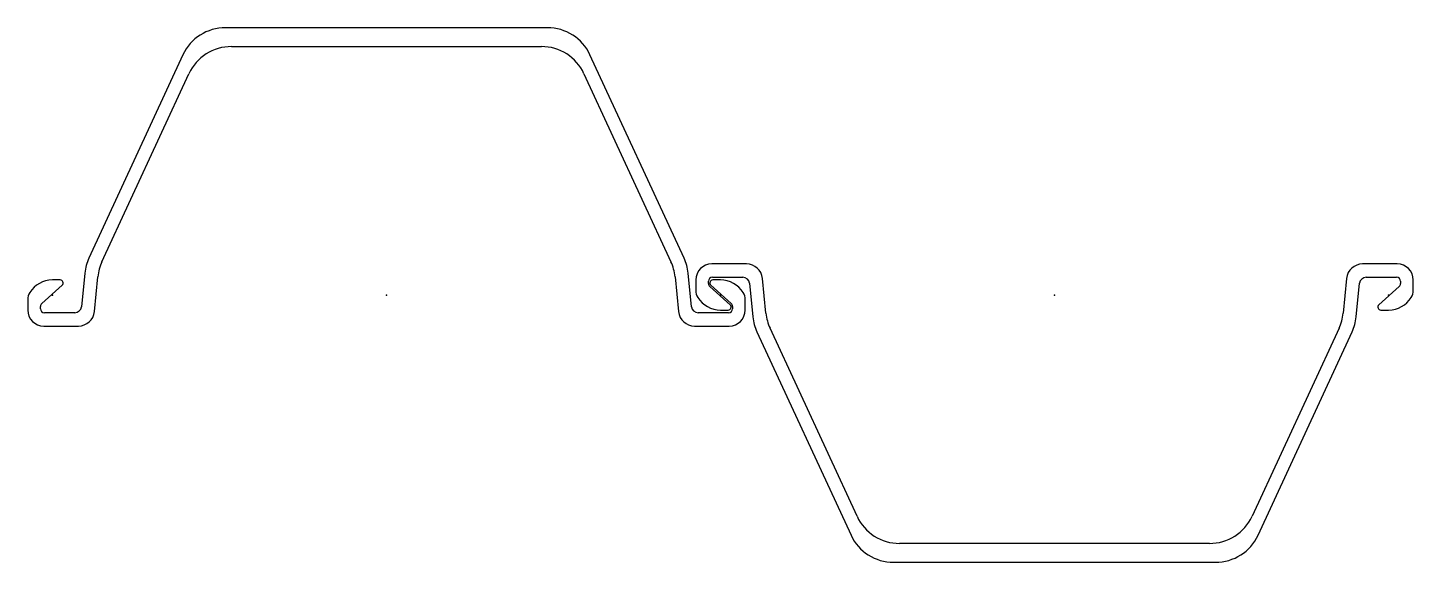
# Model space of a CAD drawing. Extents: x -18 to 1018, y -200 to 200.
import ezdxf

# ---------------------------------------------------------------- set-up
doc = ezdxf.new("R2010")
doc.units = 0
doc.header["$MEASUREMENT"] = 0
doc.layers.get('0').update_dxf_attribs({"color": 5, "linetype": 'CONTINUOUS'})

msp = doc.modelspace()

# ---------------------------------------------------------------- linework, layer by layer
at = {"linetype": 'Continuous'}
for p, q in [((370.53348, 200), (129.46652, 200)), ((97.70439, 179.70261), (27.29735, 27.60184)), ((133.95642, 185.89999), (366.04358, 185.89999)), ((472.70264, 27.60184), (402.29559, 179.70261)), ((37.07793, 24.93303), (102.19434, 165.60275)), ((397.80566, 165.60275), (462.92206, 24.93303)), ((519.45941, 23.25), (493.5, 23.25)), ((1006.5, 23.25), (980.54059, 23.25)), ((5.8213, 11.25), (-0.00269, 11.25)), ((24.23319, 16.38186), (21.72025, -8.74752)), ((31.39992, -12.44322), (34.01346, 13.71049)), ((465.98654, 13.71049), (468.60007, -12.44322)), ((478.27975, -8.74752), (475.76682, 16.38186)), ((481.5, 11.25), (481.5, 3.48)), ((494, 13.25), (516.74506, 13.25)), ((500.00269, 11.25), (494.17871, 11.25)), ((534.01349, -13.71049), (531.3999, 12.44322)), ((968.6001, 12.44322), (965.98651, -13.71049)), ((983.25494, 13.25), (1006, 13.25)), ((1018.5, 3.48), (1018.5, 11.25)), ((-8.00749, -6.31626), (7.28008, 7.45001)), ((491, 8.5456), (491, 10.25)), ((507.28009, -7.45001), (491.99249, 6.31626)), ((492.71991, 7.45001), (508.00751, -6.31626)), ((521.72028, 8.74752), (524.23322, -16.38186)), ((975.76678, -16.38186), (978.27972, 8.74752)), ((1008.00751, 6.31626), (992.71991, -7.45001)), ((1009, 10.25), (1009, 8.5456)), ((-18.5, -3.48), (-18.5, -11.25)), ((-9, -10.25), (-9, -8.5456)), ((509, -8.5456), (509, -10.25)), ((518.5, -11.25), (518.5, -3.48)), ((16.74506, -13.25), (-6, -13.25)), ((506, -13.25), (483.25494, -13.25)), ((499.99731, -11.25), (505.82129, -11.25)), ((994.17871, -11.25), (1000.00269, -11.25)), ((-6.5, -23.25), (19.45939, -23.25)), ((480.54062, -23.25), (506.5, -23.25)), ((527.29736, -27.60184), (597.70441, -179.70261)), ((602.19434, -165.60275), (537.07794, -24.93303)), ((962.92206, -24.93303), (897.80566, -165.60275)), ((902.29559, -179.70261), (972.70264, -27.60184)), ((866.04358, -185.89999), (633.95642, -185.89999)), ((629.46655, -200), (870.53345, -200))]:
    msp.add_line(p, q, dxfattribs=at)
for centre, radius, start, end in [((129.46652, 165), 35, 90, 155.16071), ((370.53348, 165), 35, 24.8393, 90), ((133.95642, 150.89999), 35, 90, 155.16044), ((366.04358, 150.89999), 35, 24.83955, 90), ((59.05949, 12.89923), 35, 155.16071, 174.28941), ((68.84, 10.23028), 35, 155.16045, 174.29338), ((431.16, 10.23028), 35, 5.70662, 24.83956), ((440.94052, 12.89923), 35, 5.71059, 24.83931), ((493.5, 11.25), 12, 90, 180), ((519.45941, 11.25), 12, 5.70664, 90), ((980.54059, 11.25), 12, 90, 174.29336), ((1006.5, 11.25), 12, 0, 90), ((-0.00269, -8.75), 20, 90, 148.19702), ((5.8213, 9.07), 2.18, 312.00265, 90), ((494, 10.25), 3, 90, 180), ((494.17871, 9.07), 2.18, 90, 227.99692), ((500.00269, -8.75), 20, 31.80297, 90), ((516.74506, 8.25), 5, 5.71055, 90), ((983.25494, 8.25), 5, 90, 174.28945), ((1006, 10.25), 3, 0, 90), ((-8.5, -3.47783), 10, 148.21167, 180.01245), ((491.5, 3.47783), 10, 179.98755, 211.78833), ((494, 8.5456), 3, 180, 227.99717), ((508.5, -3.47783), 10, 359.98755, 31.78833), ((1006, 8.5456), 3, 312.00283, 0), ((1008.5, 3.47783), 10, 328.21167, 0.01245), ((-6, -8.5456), 3, 132.00265, 180), ((-6, -10.25), 3, 180, 270), ((16.74506, -8.25), 5, 270, 354.28941), ((483.25494, -8.25), 5, 185.71059, 270), ((499.99731, 8.75), 20, 211.80297, 270), ((505.82129, -9.07), 2.18, 270, 47.99692), ((506, -10.25), 3, 270, 0), ((506, -8.5456), 3, 0, 47.99717), ((994.17871, -9.07), 2.18, 132.00308, 270), ((1000.00269, 8.75), 20, 270, 328.19703), ((-6.5, -11.25), 12, 180, 270), ((19.45939, -11.25), 12, 270, 354.29338), ((480.54062, -11.25), 12, 185.70661, 270), ((506.5, -11.25), 12, 270, 0), ((559.05951, -12.89923), 35, 185.71059, 204.83929), ((568.84003, -10.23028), 35, 185.70662, 204.83954), ((931.15997, -10.23028), 35, 335.16046, 354.29338), ((940.94049, -12.89923), 35, 335.16071, 354.28941), ((633.95642, -150.89999), 35, 204.83955, 270), ((866.04358, -150.89999), 35, 270, 335.16045), ((629.46655, -165), 35, 204.83928, 270), ((870.53345, -165), 35, 270, 335.16072)]:
    msp.add_arc(centre, radius, start, end, dxfattribs=at)
for p in [(0, 0), (250, 0), (500, 0), (750, 0), (1000, 0)]:
    msp.add_point(p, dxfattribs=at)

doc.saveas('drawing.dxf')
